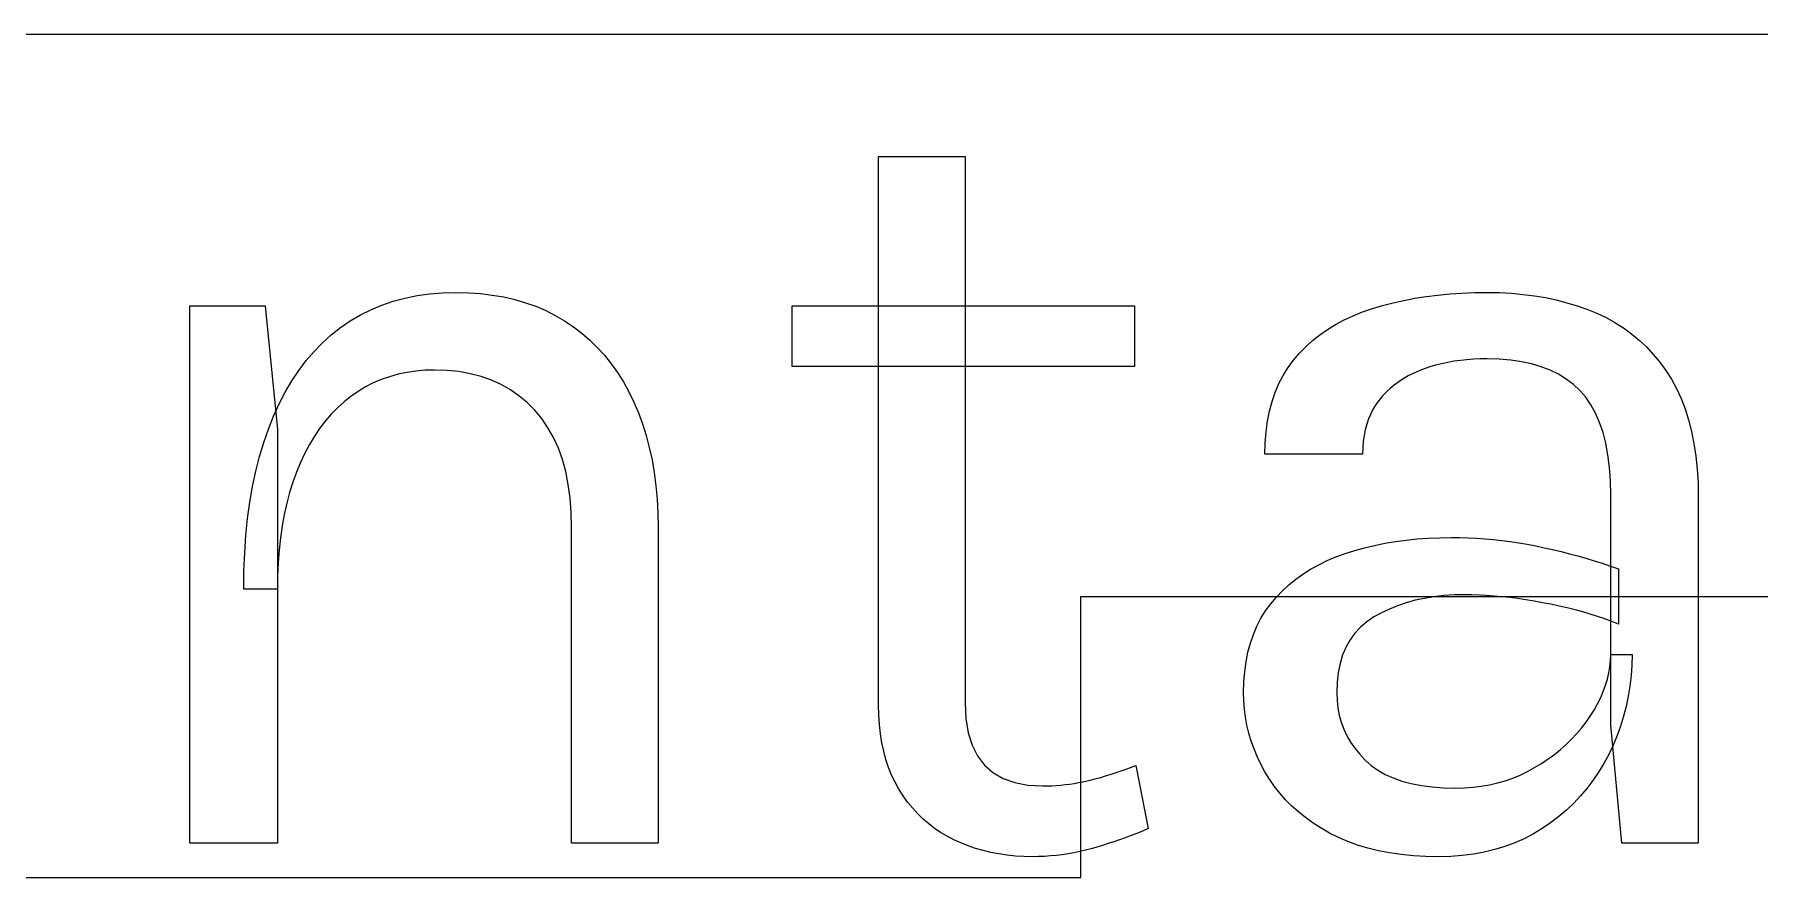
# Model space of a CAD drawing. Header units: millimetres. Extents: x 0 to 253, y 0 to 243.
# Drawn here: x 78.32 to 96.75, y 101 to 110 of the extents above; entities that cross this region are included whole.
import ezdxf

# ---------------------------------------------------------------- set-up
doc = ezdxf.new("R2010")
doc.units = ezdxf.units.MM
doc.layers.get('0').update_dxf_attribs({"linetype": 'CONTINUOUS'})

msp = doc.modelspace()

# ---------------------------------------------------------------- linework, layer by layer
for p, q in [((113, 110), (6, 110)), ((87.34, 102.842), (87.34, 108.698)), ((87.34, 108.698), (88.264, 108.698)), ((88.264, 108.698), (88.264, 102.866)), ((82.03, 107.111), (82.151, 107.152)), ((82.151, 107.152), (82.276, 107.186)), ((82.276, 107.186), (82.406, 107.212)), ((82.406, 107.212), (82.54, 107.231)), ((82.54, 107.231), (82.679, 107.242)), ((82.679, 107.242), (82.822, 107.246)), ((82.822, 107.246), (82.822, 107.246)), ((82.822, 107.246), (82.956, 107.243)), ((82.956, 107.243), (83.085, 107.234)), ((83.085, 107.234), (83.211, 107.219)), ((83.211, 107.219), (83.333, 107.198)), ((83.333, 107.198), (83.451, 107.17)), ((83.451, 107.17), (83.565, 107.137)), ((83.565, 107.137), (83.676, 107.098)), ((92.726, 107.107), (92.838, 107.137)), ((92.838, 107.137), (92.953, 107.162)), ((92.953, 107.162), (93.071, 107.184)), ((93.071, 107.184), (93.192, 107.203)), ((93.192, 107.203), (93.316, 107.219)), ((93.316, 107.219), (93.444, 107.231)), ((93.444, 107.231), (93.574, 107.239)), ((93.574, 107.239), (93.708, 107.244)), ((93.708, 107.244), (93.844, 107.246)), ((93.844, 107.246), (93.844, 107.246)), ((93.844, 107.246), (93.975, 107.244)), ((93.975, 107.244), (94.102, 107.237)), ((94.102, 107.237), (94.227, 107.226)), ((94.227, 107.226), (94.348, 107.21)), ((94.348, 107.21), (94.466, 107.191)), ((94.466, 107.191), (94.582, 107.166)), ((94.582, 107.166), (94.695, 107.137)), ((94.695, 107.137), (94.804, 107.104)), ((79.978, 101.366), (79.978, 107.102)), ((79.978, 107.102), (80.782, 107.102)), ((80.782, 107.102), (80.914, 105.782)), ((81.589, 106.871), (81.693, 106.942)), ((81.693, 106.942), (81.801, 107.006)), ((81.801, 107.006), (81.913, 107.062)), ((81.913, 107.062), (82.03, 107.111)), ((83.676, 107.098), (83.782, 107.052)), ((83.782, 107.052), (83.884, 107.001)), ((83.884, 107.001), (83.983, 106.943)), ((83.983, 106.943), (84.077, 106.88)), ((86.416, 106.454), (86.416, 107.102)), ((86.416, 107.102), (90.076, 107.102)), ((90.076, 107.102), (90.076, 106.454)), ((92.224, 106.905), (92.316, 106.954)), ((92.316, 106.954), (92.411, 106.998)), ((92.411, 106.998), (92.512, 107.039)), ((92.512, 107.039), (92.617, 107.075)), ((92.617, 107.075), (92.726, 107.107)), ((94.804, 107.104), (94.91, 107.066)), ((94.91, 107.066), (95.014, 107.024)), ((95.014, 107.024), (95.114, 106.977)), ((95.114, 106.977), (95.209, 106.925)), ((81.396, 106.708), (81.49, 106.793)), ((81.49, 106.793), (81.589, 106.871)), ((84.077, 106.88), (84.167, 106.811)), ((84.167, 106.811), (84.253, 106.738)), ((91.978, 106.733), (92.056, 106.794)), ((92.056, 106.794), (92.138, 106.852)), ((92.138, 106.852), (92.224, 106.905)), ((95.209, 106.925), (95.3, 106.867)), ((95.3, 106.867), (95.386, 106.805)), ((95.386, 106.805), (95.469, 106.737)), ((81.222, 106.518), (81.307, 106.616)), ((81.307, 106.616), (81.396, 106.708)), ((84.253, 106.738), (84.333, 106.659)), ((84.333, 106.659), (84.41, 106.575)), ((84.41, 106.575), (84.482, 106.485)), ((91.774, 106.523), (91.838, 106.597)), ((91.838, 106.597), (91.906, 106.667)), ((91.906, 106.667), (91.978, 106.733)), ((95.469, 106.737), (95.546, 106.664)), ((95.546, 106.664), (95.619, 106.585)), ((95.619, 106.585), (95.688, 106.502)), ((81.068, 106.301), (81.143, 106.413)), ((81.143, 106.413), (81.222, 106.518)), ((82.297, 106.393), (82.203, 106.373)), ((82.393, 106.407), (82.297, 106.393)), ((82.492, 106.415), (82.393, 106.407)), ((82.594, 106.418), (82.492, 106.415)), ((82.727, 106.414), (82.594, 106.418)), ((82.594, 106.418), (82.594, 106.418)), ((82.854, 106.401), (82.727, 106.414)), ((82.975, 106.379), (82.854, 106.401)), ((83.091, 106.349), (82.975, 106.379)), ((84.482, 106.485), (84.549, 106.391)), ((84.549, 106.391), (84.612, 106.291)), ((90.076, 106.454), (86.416, 106.454)), ((90.076, 106.454), (90.076, 106.454)), ((91.664, 106.361), (91.716, 106.444)), ((91.716, 106.444), (91.774, 106.523)), ((93.053, 106.382), (92.999, 106.355)), ((93.11, 106.407), (93.053, 106.382)), ((93.169, 106.43), (93.11, 106.407)), ((93.23, 106.451), (93.169, 106.43)), ((93.293, 106.469), (93.23, 106.451)), ((93.357, 106.485), (93.293, 106.469)), ((93.422, 106.499), (93.357, 106.485)), ((93.489, 106.511), (93.422, 106.499)), ((93.557, 106.521), (93.489, 106.511)), ((93.627, 106.528), (93.557, 106.521)), ((93.698, 106.534), (93.627, 106.528)), ((93.77, 106.537), (93.698, 106.534)), ((93.844, 106.538), (93.77, 106.537)), ((93.973, 106.535), (93.844, 106.538)), ((93.844, 106.538), (93.844, 106.538)), ((94.095, 106.524), (93.973, 106.535)), ((94.21, 106.507), (94.095, 106.524)), ((94.319, 106.484), (94.21, 106.507)), ((94.421, 106.453), (94.319, 106.484)), ((94.517, 106.416), (94.421, 106.453)), ((94.606, 106.372), (94.517, 106.416)), ((95.688, 106.502), (95.752, 106.413)), ((95.752, 106.413), (95.812, 106.319)), ((80.998, 106.183), (81.068, 106.301)), ((81.857, 106.238), (81.777, 106.19)), ((81.939, 106.28), (81.857, 106.238)), ((82.024, 106.316), (81.939, 106.28)), ((82.112, 106.347), (82.024, 106.316)), ((82.203, 106.373), (82.112, 106.347)), ((83.201, 106.311), (83.091, 106.349)), ((83.305, 106.264), (83.201, 106.311)), ((83.404, 106.208), (83.305, 106.264)), ((83.496, 106.143), (83.404, 106.208)), ((84.612, 106.291), (84.67, 106.186)), ((91.578, 106.179), (91.618, 106.273)), ((91.618, 106.273), (91.664, 106.361)), ((92.807, 106.221), (92.765, 106.182)), ((92.851, 106.258), (92.807, 106.221)), ((92.898, 106.293), (92.851, 106.258)), ((92.947, 106.325), (92.898, 106.293)), ((92.999, 106.355), (92.947, 106.325)), ((94.689, 106.321), (94.606, 106.372)), ((94.765, 106.263), (94.689, 106.321)), ((94.834, 106.199), (94.765, 106.263)), ((94.897, 106.127), (94.834, 106.199)), ((95.812, 106.319), (95.867, 106.219)), ((95.867, 106.219), (95.916, 106.114)), ((80.873, 105.926), (80.933, 106.058)), ((80.933, 106.058), (80.998, 106.183)), ((81.556, 106.013), (81.489, 105.945)), ((81.626, 106.077), (81.556, 106.013)), ((81.7, 106.136), (81.626, 106.077)), ((81.777, 106.19), (81.7, 106.136)), ((83.584, 106.071), (83.496, 106.143)), ((83.665, 105.989), (83.584, 106.071)), ((84.67, 106.186), (84.724, 106.076)), ((84.724, 106.076), (84.773, 105.961)), ((91.517, 105.978), (91.544, 106.081)), ((91.544, 106.081), (91.578, 106.179)), ((92.655, 106.051), (92.625, 106.002)), ((92.689, 106.097), (92.655, 106.051)), ((92.726, 106.141), (92.689, 106.097)), ((92.765, 106.182), (92.726, 106.141)), ((94.953, 106.046), (94.897, 106.127)), ((95.002, 105.956), (94.953, 106.046)), ((95.916, 106.114), (95.959, 106.003)), ((80.818, 105.788), (80.873, 105.926)), ((81.425, 105.872), (81.365, 105.793)), ((81.489, 105.945), (81.425, 105.872)), ((83.74, 105.899), (83.665, 105.989)), ((83.806, 105.802), (83.74, 105.899)), ((84.773, 105.961), (84.817, 105.842)), ((84.817, 105.842), (84.856, 105.719)), ((91.48, 105.758), (91.496, 105.871)), ((91.496, 105.871), (91.517, 105.978)), ((92.556, 105.84), (92.54, 105.781)), ((92.576, 105.896), (92.556, 105.84)), ((92.599, 105.95), (92.576, 105.896)), ((92.625, 106.002), (92.599, 105.95)), ((95.045, 105.858), (95.002, 105.956)), ((95.082, 105.751), (95.045, 105.858)), ((95.959, 106.003), (95.996, 105.886)), ((95.996, 105.886), (96.028, 105.763)), ((80.723, 105.493), (80.768, 105.643)), ((80.768, 105.643), (80.818, 105.788)), ((80.914, 105.782), (80.914, 101.366)), ((81.309, 105.71), (81.256, 105.622)), ((81.365, 105.793), (81.309, 105.71)), ((83.865, 105.696), (83.806, 105.802)), ((83.917, 105.583), (83.865, 105.696)), ((84.856, 105.719), (84.889, 105.591)), ((91.468, 105.518), (91.471, 105.64)), ((91.471, 105.64), (91.48, 105.758)), ((92.519, 105.654), (92.514, 105.588)), ((92.528, 105.719), (92.519, 105.654)), ((92.54, 105.781), (92.528, 105.719)), ((95.111, 105.636), (95.082, 105.751)), ((96.028, 105.763), (96.054, 105.635)), ((80.683, 105.337), (80.723, 105.493)), ((81.207, 105.529), (81.161, 105.432)), ((81.256, 105.622), (81.207, 105.529)), ((83.96, 105.462), (83.917, 105.583)), ((83.995, 105.333), (83.96, 105.462)), ((84.889, 105.591), (84.918, 105.46)), ((84.918, 105.46), (84.941, 105.324)), ((92.512, 105.518), (91.468, 105.518)), ((92.514, 105.588), (92.512, 105.518)), ((92.512, 105.518), (92.512, 105.518)), ((95.134, 105.511), (95.111, 105.636)), ((95.151, 105.378), (95.134, 105.511)), ((96.054, 105.635), (96.074, 105.5)), ((96.074, 105.5), (96.088, 105.36)), ((80.649, 105.175), (80.683, 105.337)), ((81.118, 105.329), (81.079, 105.222)), ((81.161, 105.432), (81.118, 105.329)), ((84.023, 105.196), (83.995, 105.333)), ((84.941, 105.324), (84.959, 105.183)), ((95.161, 105.236), (95.151, 105.378)), ((96.088, 105.36), (96.097, 105.214)), ((80.62, 105.007), (80.649, 105.175)), ((81.045, 105.111), (81.014, 104.996)), ((81.079, 105.222), (81.045, 105.111)), ((84.042, 105.051), (84.023, 105.196)), ((84.959, 105.183), (84.972, 105.039)), ((95.164, 105.086), (95.161, 105.236)), ((95.164, 102.626), (95.164, 105.086)), ((96.097, 105.214), (96.1, 105.062)), ((80.596, 104.833), (80.62, 105.007)), ((81.014, 104.996), (80.987, 104.877)), ((84.054, 104.898), (84.042, 105.051)), ((84.972, 105.039), (84.979, 104.891)), ((96.1, 105.062), (96.1, 105.062)), ((96.1, 105.062), (96.1, 101.366)), ((80.578, 104.653), (80.596, 104.833)), ((80.965, 104.754), (80.947, 104.627)), ((80.987, 104.877), (80.965, 104.754)), ((84.058, 104.738), (84.054, 104.898)), ((84.058, 101.366), (84.058, 104.738)), ((84.979, 104.891), (84.982, 104.738)), ((84.982, 104.738), (84.982, 104.738)), ((84.982, 104.738), (84.982, 101.366)), ((80.565, 104.467), (80.578, 104.653)), ((80.947, 104.627), (80.932, 104.496)), ((92.533, 104.521), (92.64, 104.546)), ((92.64, 104.546), (92.749, 104.568)), ((92.749, 104.568), (92.862, 104.587)), ((92.862, 104.587), (92.976, 104.603)), ((92.976, 104.603), (93.093, 104.615)), ((93.093, 104.615), (93.213, 104.623)), ((93.213, 104.623), (93.335, 104.628)), ((93.335, 104.628), (93.46, 104.63)), ((93.46, 104.63), (93.46, 104.63)), ((93.46, 104.63), (93.55, 104.629)), ((93.55, 104.629), (93.64, 104.626)), ((93.64, 104.626), (93.73, 104.622)), ((93.73, 104.622), (93.82, 104.616)), ((93.82, 104.616), (93.911, 104.608)), ((93.911, 104.608), (94.001, 104.598)), ((94.001, 104.598), (94.091, 104.586)), ((94.091, 104.586), (94.182, 104.572)), ((94.182, 104.572), (94.272, 104.557)), ((94.272, 104.557), (94.363, 104.54)), ((94.363, 104.54), (94.453, 104.521)), ((80.557, 104.275), (80.565, 104.467)), ((80.922, 104.36), (80.916, 104.221)), ((80.932, 104.496), (80.922, 104.36)), ((92.043, 104.339), (92.133, 104.383)), ((92.133, 104.383), (92.227, 104.423)), ((92.227, 104.423), (92.326, 104.459)), ((92.326, 104.459), (92.428, 104.491)), ((92.428, 104.491), (92.533, 104.521)), ((94.453, 104.521), (94.543, 104.501)), ((94.543, 104.501), (94.633, 104.48)), ((94.633, 104.48), (94.722, 104.457)), ((94.722, 104.457), (94.811, 104.433)), ((94.811, 104.433), (94.899, 104.408)), ((94.899, 104.408), (94.987, 104.382)), ((94.987, 104.382), (95.074, 104.354)), ((95.074, 104.354), (95.161, 104.325)), ((80.554, 104.078), (80.557, 104.275)), ((80.916, 104.221), (80.914, 104.078)), ((91.725, 104.124), (91.798, 104.184)), ((91.798, 104.184), (91.875, 104.239)), ((91.875, 104.239), (91.957, 104.291)), ((91.957, 104.291), (92.043, 104.339)), ((95.161, 104.325), (95.248, 104.294)), ((95.248, 104.294), (95.248, 104.294)), ((95.248, 104.294), (95.248, 103.706)), ((80.914, 104.078), (80.554, 104.078)), ((80.914, 104.078), (80.914, 104.078)), ((89.5, 101), (89.5, 104)), ((89.5, 104), (101.5, 104)), ((91.531, 103.922), (91.591, 103.993)), ((91.591, 103.993), (91.656, 104.061)), ((91.656, 104.061), (91.725, 104.124)), ((93.172, 103.98), (93.073, 103.959)), ((93.275, 103.997), (93.172, 103.98)), ((93.381, 104.009), (93.275, 103.997)), ((93.491, 104.016), (93.381, 104.009)), ((93.604, 104.018), (93.491, 104.016)), ((93.68, 104.017), (93.604, 104.018)), ((93.604, 104.018), (93.604, 104.018)), ((93.758, 104.015), (93.68, 104.017)), ((93.838, 104.01), (93.758, 104.015)), ((93.918, 104.005), (93.838, 104.01)), ((94.001, 103.997), (93.918, 104.005)), ((94.085, 103.988), (94.001, 103.997)), ((94.17, 103.977), (94.085, 103.988)), ((91.426, 103.767), (91.476, 103.847)), ((91.476, 103.847), (91.531, 103.922)), ((92.713, 103.826), (92.632, 103.781)), ((92.798, 103.866), (92.713, 103.826)), ((92.886, 103.902), (92.798, 103.866)), ((92.978, 103.933), (92.886, 103.902)), ((93.073, 103.959), (92.978, 103.933)), ((94.257, 103.964), (94.17, 103.977)), ((94.345, 103.95), (94.257, 103.964)), ((94.435, 103.934), (94.345, 103.95)), ((94.525, 103.917), (94.435, 103.934)), ((94.612, 103.898), (94.525, 103.917)), ((94.698, 103.878), (94.612, 103.898)), ((94.783, 103.857), (94.698, 103.878)), ((94.865, 103.835), (94.783, 103.857)), ((94.945, 103.812), (94.865, 103.835)), ((95.024, 103.787), (94.945, 103.812)), ((91.345, 103.595), (91.383, 103.683)), ((91.383, 103.683), (91.426, 103.767)), ((92.489, 103.673), (92.43, 103.609)), ((92.557, 103.73), (92.489, 103.673)), ((92.632, 103.781), (92.557, 103.73)), ((95.1, 103.761), (95.024, 103.787)), ((95.175, 103.734), (95.1, 103.761)), ((95.248, 103.706), (95.175, 103.734)), ((91.287, 103.405), (91.313, 103.502)), ((91.313, 103.502), (91.345, 103.595)), ((92.335, 103.461), (92.299, 103.377)), ((92.379, 103.538), (92.335, 103.461)), ((92.43, 103.609), (92.379, 103.538)), ((91.252, 103.198), (91.266, 103.304)), ((91.266, 103.304), (91.287, 103.405)), ((92.272, 103.286), (92.252, 103.189)), ((92.299, 103.377), (92.272, 103.286)), ((95.144, 103.184), (95.155, 103.25)), ((95.155, 103.25), (95.162, 103.316)), ((95.162, 103.316), (95.164, 103.382)), ((95.164, 103.382), (95.164, 103.382)), ((95.164, 103.382), (95.392, 103.382)), ((95.39, 103.268), (95.382, 103.155)), ((95.392, 103.382), (95.39, 103.268)), ((91.24, 102.974), (91.243, 103.088)), ((91.243, 103.088), (91.252, 103.198)), ((92.24, 103.085), (92.236, 102.974)), ((92.252, 103.189), (92.24, 103.085)), ((95.109, 103.052), (95.129, 103.118)), ((95.129, 103.118), (95.144, 103.184)), ((95.382, 103.155), (95.37, 103.044)), ((91.242, 102.886), (91.24, 102.974)), ((91.24, 102.974), (91.24, 102.974)), ((91.249, 102.798), (91.242, 102.886)), ((92.236, 102.974), (92.236, 102.974)), ((92.236, 102.974), (92.239, 102.891)), ((92.239, 102.891), (92.248, 102.811)), ((95.024, 102.854), (95.057, 102.92)), ((95.057, 102.92), (95.085, 102.986)), ((95.085, 102.986), (95.109, 103.052)), ((95.352, 102.935), (95.33, 102.827)), ((95.37, 103.044), (95.352, 102.935)), ((87.342, 102.736), (87.34, 102.842)), ((87.34, 102.842), (87.34, 102.842)), ((87.349, 102.633), (87.342, 102.736)), ((88.264, 102.866), (88.272, 102.697)), ((88.272, 102.697), (88.297, 102.546)), ((91.261, 102.711), (91.249, 102.798)), ((91.276, 102.626), (91.261, 102.711)), ((92.248, 102.811), (92.263, 102.733)), ((92.263, 102.733), (92.284, 102.657)), ((94.9, 102.657), (94.945, 102.722)), ((94.945, 102.722), (94.987, 102.788)), ((94.987, 102.788), (95.024, 102.854)), ((95.302, 102.721), (95.27, 102.617)), ((95.33, 102.827), (95.302, 102.721)), ((87.359, 102.534), (87.349, 102.633)), ((87.375, 102.439), (87.359, 102.534)), ((88.297, 102.546), (88.339, 102.413)), ((91.297, 102.54), (91.276, 102.626)), ((91.322, 102.456), (91.297, 102.54)), ((92.284, 102.657), (92.312, 102.584)), ((92.312, 102.584), (92.345, 102.513)), ((92.345, 102.513), (92.384, 102.445)), ((94.745, 102.476), (94.8, 102.534)), ((94.8, 102.534), (94.851, 102.594)), ((94.851, 102.594), (94.9, 102.657)), ((95.284, 101.366), (95.164, 102.626)), ((95.233, 102.514), (95.19, 102.413)), ((95.27, 102.617), (95.233, 102.514)), ((87.394, 102.347), (87.375, 102.439)), ((87.418, 102.259), (87.394, 102.347)), ((88.339, 102.413), (88.396, 102.298)), ((91.352, 102.373), (91.322, 102.456)), ((91.386, 102.29), (91.352, 102.373)), ((92.384, 102.445), (92.43, 102.379)), ((92.43, 102.379), (92.481, 102.315)), ((94.562, 102.314), (94.626, 102.366)), ((94.626, 102.366), (94.687, 102.42)), ((94.687, 102.42), (94.745, 102.476)), ((95.19, 102.413), (95.143, 102.314)), ((87.446, 102.174), (87.418, 102.259)), ((87.478, 102.093), (87.446, 102.174)), ((88.396, 102.298), (88.471, 102.2)), ((88.471, 102.2), (88.562, 102.12)), ((89.92, 102.134), (89.975, 102.153)), ((89.975, 102.153), (90.031, 102.173)), ((90.031, 102.173), (90.088, 102.194)), ((90.088, 102.194), (90.088, 102.194)), ((90.088, 102.194), (90.22, 101.522)), ((91.425, 102.209), (91.386, 102.29)), ((91.468, 102.128), (91.425, 102.209)), ((92.481, 102.315), (92.539, 102.254)), ((92.539, 102.254), (92.603, 102.197)), ((92.603, 102.197), (92.675, 102.146)), ((92.675, 102.146), (92.753, 102.101)), ((94.275, 102.131), (94.351, 102.173)), ((94.351, 102.173), (94.424, 102.218)), ((94.424, 102.218), (94.495, 102.265)), ((94.495, 102.265), (94.562, 102.314)), ((95.091, 102.218), (95.035, 102.125)), ((95.143, 102.314), (95.091, 102.218)), ((87.515, 102.016), (87.478, 102.093)), ((87.556, 101.942), (87.515, 102.016)), ((88.562, 102.12), (88.67, 102.058)), ((88.67, 102.058), (88.794, 102.014)), ((88.794, 102.014), (88.935, 101.987)), ((88.935, 101.987), (89.092, 101.978)), ((89.092, 101.978), (89.141, 101.979)), ((89.092, 101.978), (89.092, 101.978)), ((89.141, 101.979), (89.19, 101.98)), ((89.19, 101.98), (89.238, 101.983)), ((89.238, 101.983), (89.286, 101.987)), ((89.286, 101.987), (89.334, 101.992)), ((89.334, 101.992), (89.382, 101.997)), ((89.382, 101.997), (89.429, 102.004)), ((89.429, 102.004), (89.476, 102.013)), ((89.476, 102.013), (89.523, 102.022)), ((89.523, 102.022), (89.569, 102.032)), ((89.569, 102.032), (89.616, 102.043)), ((89.616, 102.043), (89.664, 102.056)), ((89.664, 102.056), (89.713, 102.069)), ((89.713, 102.069), (89.763, 102.084)), ((89.763, 102.084), (89.814, 102.1)), ((89.814, 102.1), (89.867, 102.116)), ((89.867, 102.116), (89.92, 102.134)), ((91.516, 102.049), (91.468, 102.128)), ((91.569, 101.973), (91.516, 102.049)), ((91.626, 101.9), (91.569, 101.973)), ((92.753, 102.101), (92.839, 102.062)), ((92.839, 102.062), (92.933, 102.029)), ((92.933, 102.029), (93.033, 102.002)), ((93.033, 102.002), (93.141, 101.981)), ((93.141, 101.981), (93.256, 101.966)), ((93.256, 101.966), (93.378, 101.957)), ((93.378, 101.957), (93.508, 101.954)), ((93.508, 101.954), (93.601, 101.956)), ((93.508, 101.954), (93.508, 101.954)), ((93.601, 101.956), (93.691, 101.963)), ((93.691, 101.963), (93.78, 101.974)), ((93.78, 101.974), (93.868, 101.989)), ((93.868, 101.989), (93.953, 102.009)), ((93.953, 102.009), (94.036, 102.033)), ((94.036, 102.033), (94.118, 102.061)), ((94.118, 102.061), (94.197, 102.094)), ((94.197, 102.094), (94.275, 102.131)), ((94.974, 102.036), (94.91, 101.951)), ((95.035, 102.125), (94.974, 102.036)), ((87.601, 101.872), (87.556, 101.942)), ((87.649, 101.805), (87.601, 101.872)), ((87.7, 101.742), (87.649, 101.805)), ((91.688, 101.83), (91.626, 101.9)), ((91.755, 101.763), (91.688, 101.83)), ((94.768, 101.793), (94.69, 101.719)), ((94.841, 101.87), (94.768, 101.793)), ((94.91, 101.951), (94.841, 101.87)), ((87.754, 101.683), (87.7, 101.742)), ((87.811, 101.627), (87.754, 101.683)), ((87.871, 101.575), (87.811, 101.627)), ((91.826, 101.7), (91.755, 101.763)), ((91.902, 101.639), (91.826, 101.7)), ((91.983, 101.581), (91.902, 101.639)), ((94.522, 101.584), (94.432, 101.522)), ((94.608, 101.65), (94.522, 101.584)), ((94.69, 101.719), (94.608, 101.65)), ((87.935, 101.526), (87.871, 101.575)), ((88.001, 101.481), (87.935, 101.526)), ((88.071, 101.44), (88.001, 101.481)), ((88.144, 101.402), (88.071, 101.44)), ((88.219, 101.368), (88.144, 101.402)), ((89.915, 101.402), (89.854, 101.381)), ((89.976, 101.424), (89.915, 101.402)), ((90.037, 101.447), (89.976, 101.424)), ((90.098, 101.471), (90.037, 101.447)), ((90.159, 101.496), (90.098, 101.471)), ((90.22, 101.522), (90.159, 101.496)), ((92.068, 101.526), (91.983, 101.581)), ((92.158, 101.474), (92.068, 101.526)), ((92.253, 101.426), (92.158, 101.474)), ((92.353, 101.383), (92.253, 101.426)), ((94.24, 101.414), (94.139, 101.369)), ((94.338, 101.465), (94.24, 101.414)), ((94.432, 101.522), (94.338, 101.465)), ((80.914, 101.366), (79.978, 101.366)), ((80.914, 101.366), (80.914, 101.366)), ((84.982, 101.366), (84.058, 101.366)), ((84.982, 101.366), (84.982, 101.366)), ((88.297, 101.337), (88.219, 101.368)), ((88.376, 101.31), (88.297, 101.337)), ((88.457, 101.287), (88.376, 101.31)), ((88.54, 101.267), (88.457, 101.287)), ((88.625, 101.251), (88.54, 101.267)), ((88.712, 101.238), (88.625, 101.251)), ((88.801, 101.229), (88.712, 101.238)), ((88.891, 101.224), (88.801, 101.229)), ((88.984, 101.222), (88.891, 101.224)), ((89.049, 101.223), (88.984, 101.222)), ((88.984, 101.222), (88.984, 101.222)), ((88.984, 101.222), (88.984, 101.222)), ((89.113, 101.225), (89.049, 101.223)), ((89.177, 101.23), (89.113, 101.225)), ((89.24, 101.235), (89.177, 101.23)), ((89.303, 101.243), (89.24, 101.235)), ((89.365, 101.252), (89.303, 101.243)), ((89.427, 101.263), (89.365, 101.252)), ((89.489, 101.276), (89.427, 101.263)), ((89.55, 101.29), (89.489, 101.276)), ((89.611, 101.306), (89.55, 101.29)), ((89.672, 101.323), (89.611, 101.306)), ((89.732, 101.342), (89.672, 101.323)), ((89.793, 101.361), (89.732, 101.342)), ((89.854, 101.381), (89.793, 101.361)), ((92.457, 101.345), (92.353, 101.383)), ((92.567, 101.313), (92.457, 101.345)), ((92.681, 101.285), (92.567, 101.313)), ((92.801, 101.262), (92.681, 101.285)), ((92.925, 101.245), (92.801, 101.262)), ((93.055, 101.232), (92.925, 101.245)), ((93.189, 101.225), (93.055, 101.232)), ((93.328, 101.222), (93.189, 101.225)), ((93.455, 101.225), (93.328, 101.222)), ((93.328, 101.222), (93.328, 101.222)), ((93.328, 101.222), (93.328, 101.222)), ((93.578, 101.234), (93.455, 101.225)), ((93.697, 101.249), (93.578, 101.234)), ((93.813, 101.27), (93.697, 101.249)), ((93.925, 101.297), (93.813, 101.27)), ((94.034, 101.33), (93.925, 101.297)), ((94.139, 101.369), (94.034, 101.33)), ((96.1, 101.366), (95.284, 101.366)), ((96.1, 101.366), (96.1, 101.366)), ((77.5, 101), (89.5, 101))]:
    msp.add_line(p, q)

doc.saveas('drawing.dxf')
